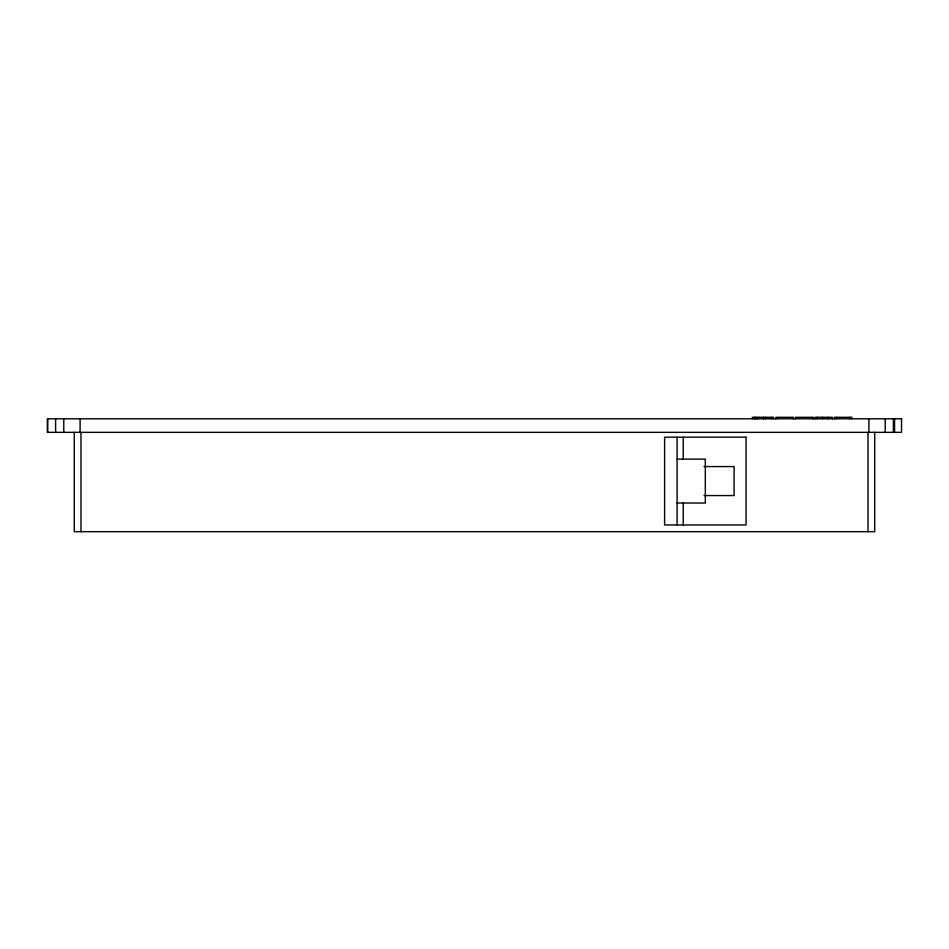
<?xml version="1.0" encoding="UTF-8"?>
<svg xmlns="http://www.w3.org/2000/svg" width="949" height="949" viewBox="0 0 949 949"><rect width="100%" height="100%" fill="white"/><g stroke="black" fill="none" stroke-linecap="round" stroke-linejoin="round"><path stroke-width="1.42" d="M677.088 459.126L705.321 459.126L705.321 503.017L677.088 503.017M704.028 466.576L734.075 466.576L734.075 495.568L704.028 495.568M894.563 418.794L894.563 432.341M893.377 418.794L893.377 432.341M885.215 418.794L885.215 432.341M874.717 432.341L874.717 531.689L74.271 531.689L74.271 432.341M868.893 418.794L868.893 432.341M868.015 432.341L868.015 531.689M851.941 418.794L851.941 417.311L834.373 417.311L834.373 418.794M849.652 417.311L849.652 418.794M836.662 417.311L836.662 418.794M832.463 418.794L832.463 417.311L814.906 417.311L814.906 418.794M827.943 417.311L827.943 418.794M822.475 417.311L822.475 418.794M817.196 417.311L817.196 418.794M812.902 417.311L812.902 418.794L812.973 417.311L795.404 417.311L795.404 418.794M793.4 418.794L793.4 417.311L775.902 417.311L775.902 418.794M773.506 418.794L773.506 417.311L752.308 417.311L752.308 418.794M771.217 417.311L771.217 418.794M765.713 417.311L765.713 418.794M763.399 417.311L763.399 418.794M757.907 417.311L757.907 418.794M755.594 417.311L755.665 418.794M754.609 417.311L754.609 418.794M683.209 437.181L683.209 459.126M683.209 503.017L683.209 524.963M677.088 437.181L677.088 524.963M80.973 432.341L80.973 531.689M80.096 418.794L80.096 432.341M63.773 418.794L63.773 432.341M55.611 418.794L55.611 432.341M47.628 418.794L47.628 432.341M901.538 418.794L47.45 418.794L47.45 432.341L901.538 432.341L901.538 418.794M746.044 437.181L664.597 437.181L664.597 524.963L746.044 524.963L746.044 437.181"/></g></svg>
